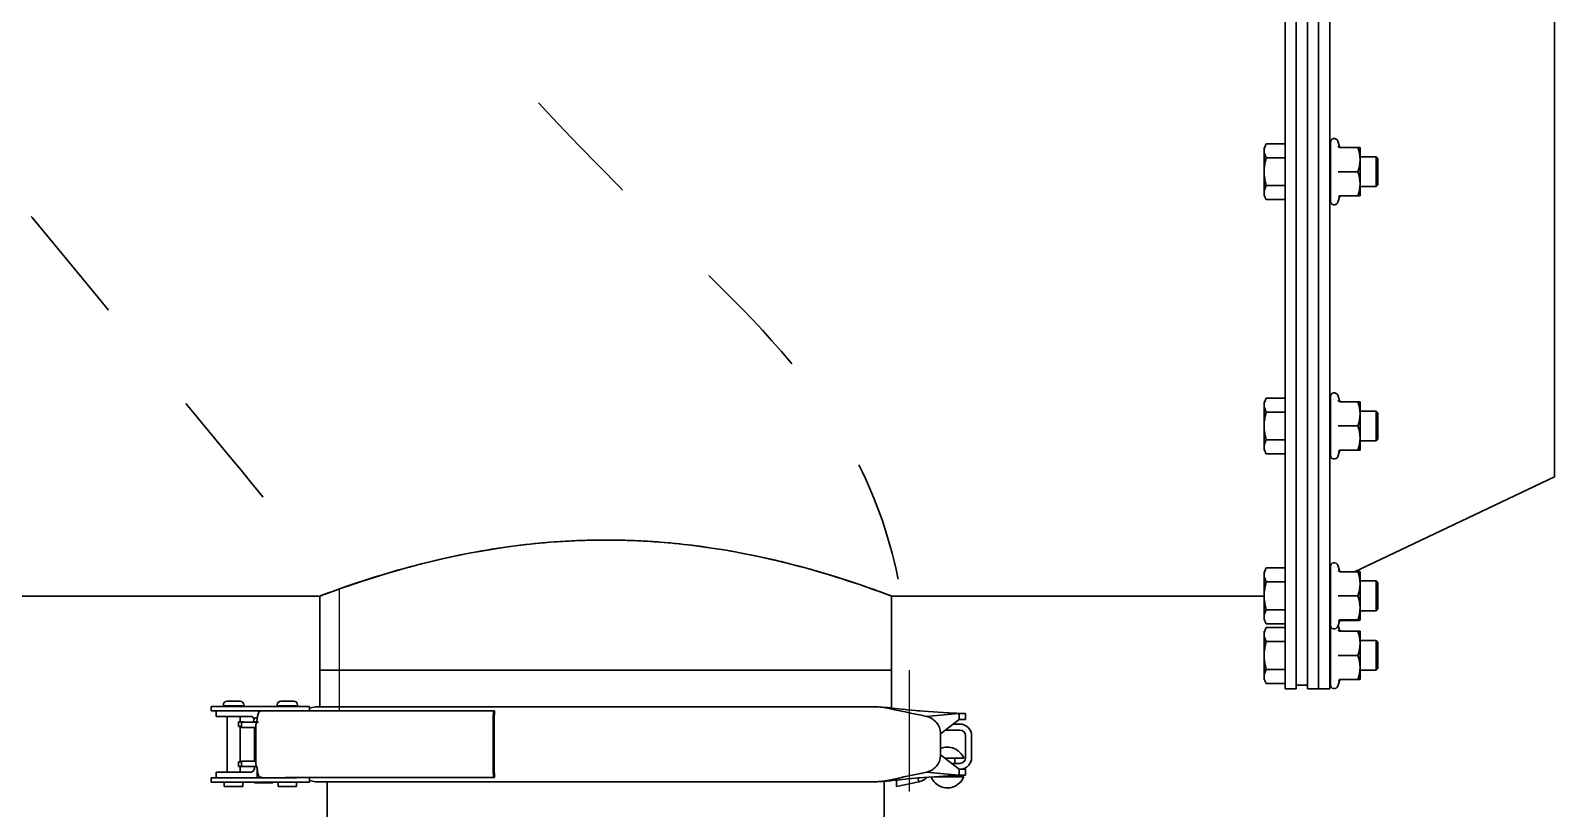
# Model space of a CAD drawing. Header units: millimetres. Extents: x 13935 to 21534, y -198 to 9202.
# Drawn here: x 18019.4 to 18430, y 2509 to 2718.5 of the extents above; entities that cross this region are included whole.
import ezdxf

# ---------------------------------------------------------------- set-up
doc = ezdxf.new("R2010")
doc.units = ezdxf.units.MM
doc.header["$LTSCALE"] = 326.7
doc.linetypes.add('DASHED', pattern=[0.2, 0.1, -0.1])
doc.linetypes.add('DOT', pattern=[0.2, 0.1, -0.1])
doc.layers.get('0').update_dxf_attribs({"linetype": 'CONTINUOUS'})

msp = doc.modelspace()

# ---------------------------------------------------------------- linework, layer by layer
at = {"color": 0, "linetype": 'Continuous', "lineweight": 30}
for p, q in [((18357.43526, 2906.97233), (18357.43526, 2541.18056)), ((18360.43526, 2906.44905), (18360.43526, 2541.18056)), ((18363.43526, 2905.92577), (18363.43526, 2541.18528)), ((18366.43526, 2541.18958), (18366.43526, 2905.40249)), ((18369.43526, 2541.18516), (18369.43526, 2904.80818)), ((18430.00267, 2894.26788), (18430.00267, 2598.28005)), ((18351.75526, 2686.93895), (18351.75526, 2673.93895)), ((18357.43526, 2687.94451), (18352.33582, 2687.94451)), ((18369.43526, 2688.19033), (18369.63526, 2688.19033)), ((18369.43526, 2687.33964), (18369.63526, 2687.33964)), ((18369.43526, 2685.81347), (18369.63526, 2685.81347)), ((18369.63526, 2688.32198), (18369.51625, 2688.33725)), ((18369.63526, 2672.53895), (18369.63526, 2688.33169)), ((18372.11551, 2687.26799), (18371.59964, 2688.68532)), ((18372.24232, 2686.93663), (18377.05471, 2686.93663)), ((18377.63526, 2686.93895), (18377.05471, 2686.93663)), ((18377.63526, 2673.93895), (18377.63526, 2686.93895)), ((18357.43526, 2684.19181), (18352.33582, 2684.19181)), ((18369.43526, 2683.7612), (18369.63526, 2683.7612)), ((18369.43526, 2681.38373), (18369.63526, 2681.38373)), ((18377.63526, 2684.43895), (18381.93526, 2684.43895)), ((18381.93526, 2676.43895), (18381.93526, 2684.43895)), ((18381.93526, 2684.43895), (18382.43526, 2683.93895)), ((18382.43526, 2676.93895), (18382.43526, 2683.93895)), ((18369.63526, 2679.01387), (18369.43526, 2679.01387)), ((18369.43526, 2678.91377), (18369.63526, 2678.91377)), ((18377.05471, 2680.43432), (18371.72138, 2680.43407)), ((18372.24255, 2680.43433), (18371.83961, 2680.43443)), ((18357.43526, 2676.68626), (18352.33582, 2676.68626)), ((18369.43526, 2676.59311), (18369.63526, 2676.59311)), ((18369.43526, 2674.64891), (18369.63526, 2674.64891)), ((18369.43526, 2673.27148), (18369.63526, 2673.27148)), ((18372.11551, 2673.60992), (18371.59964, 2672.19258)), ((18372.19932, 2673.75671), (18372.11552, 2673.60998)), ((18377.05471, 2673.93664), (18372.24232, 2673.93664)), ((18377.05471, 2673.93664), (18377.63526, 2673.93895)), ((18381.93526, 2676.43895), (18377.63526, 2676.43895)), ((18382.43526, 2676.93895), (18381.93526, 2676.43895)), ((18352.33582, 2672.9334), (18357.43526, 2672.9334)), ((18369.43526, 2672.59565), (18369.63526, 2672.59565)), ((18369.46285, 2672.53895), (18369.63526, 2672.53895)), ((18369.43526, 2619.73737), (18369.63526, 2619.73737)), ((18369.63526, 2619.86878), (18369.51625, 2619.88398)), ((18369.63526, 2604.08563), (18369.63526, 2619.87829)), ((18372.11551, 2618.81466), (18371.59964, 2620.232)), ((18351.75526, 2618.48563), (18351.75526, 2605.48563)), ((18357.43526, 2619.49118), (18352.33582, 2619.49118)), ((18357.43526, 2615.73849), (18352.33582, 2615.73849)), ((18369.43526, 2618.88724), (18369.63526, 2618.88724)), ((18369.43526, 2617.36153), (18369.63526, 2617.36153)), ((18372.11552, 2618.8146), (18372.30328, 2618.5728)), ((18372.24232, 2618.48421), (18377.05471, 2618.48421)), ((18377.63526, 2618.48563), (18377.05471, 2618.48421)), ((18377.63526, 2605.48563), (18377.63526, 2618.48563)), ((18377.63526, 2615.98563), (18381.93526, 2615.98563)), ((18381.93526, 2607.98563), (18381.93526, 2615.98563)), ((18381.93526, 2615.98563), (18382.43526, 2615.48563)), ((18369.43526, 2615.30959), (18369.63526, 2615.30959)), ((18369.43526, 2612.93228), (18369.63526, 2612.93228)), ((18377.05471, 2611.98279), (18371.72138, 2611.98264)), ((18372.24255, 2611.98281), (18371.83961, 2611.98296)), ((18382.43526, 2608.48563), (18382.43526, 2615.48563)), ((18357.43526, 2608.23293), (18352.33582, 2608.23293)), ((18369.63526, 2610.56143), (18369.43526, 2610.56143)), ((18369.43526, 2610.4623), (18369.63526, 2610.4623)), ((18369.43526, 2608.14144), (18369.63526, 2608.14144)), ((18381.93526, 2607.98563), (18377.63526, 2607.98563)), ((18382.43526, 2608.48563), (18381.93526, 2607.98563)), ((18352.33582, 2604.48007), (18357.43526, 2604.48007)), ((18369.43526, 2606.19687), (18369.63526, 2606.19687)), ((18369.43526, 2604.81895), (18369.63526, 2604.81895)), ((18369.43526, 2604.14255), (18369.63526, 2604.14255)), ((18369.46317, 2604.08563), (18369.63526, 2604.08563)), ((18372.11551, 2605.15659), (18371.59964, 2603.73925)), ((18372.30328, 2605.39846), (18372.11552, 2605.15665)), ((18377.05471, 2605.48421), (18372.24232, 2605.48421)), ((18377.05471, 2605.48421), (18377.63526, 2605.48563)), ((18376.06976, 2572.74644), (18430.00267, 2598.28005)), ((18174.24443, 2581.26875), (18174.37526, 2581.26898)), ((18174.37526, 2581.26898), (18174.24447, 2581.26413)), ((18174.6351, 2581.2688), (18174.50965, 2581.26893)), ((18174.63505, 2581.26377), (18174.50965, 2581.26893)), ((18188.84022, 2580.71495), (18188.46672, 2580.74308)), ((18189.07052, 2580.69724), (18188.84022, 2580.71495)), ((18372.11551, 2573.07561), (18371.59964, 2574.49295)), ((18351.75526, 2572.74658), (18351.75526, 2559.74658)), ((18357.43526, 2573.75213), (18352.33582, 2573.75213)), ((18369.43526, 2573.99884), (18369.63526, 2573.99884)), ((18369.43526, 2573.1495), (18369.63526, 2573.1495)), ((18369.43526, 2571.62446), (18369.63526, 2571.62446)), ((18369.63526, 2574.1299), (18369.51625, 2574.14502)), ((18369.63526, 2558.34658), (18369.63526, 2574.13912)), ((18372.11552, 2573.07555), (18372.28381, 2572.84774)), ((18372.24232, 2572.74644), (18377.63526, 2572.74658)), ((18377.05471, 2572.91453), (18376.4248, 2572.91453)), ((18377.63526, 2559.74658), (18377.63526, 2572.74658)), ((18097.95354, 2566.40248), (18097.37142, 2566.18372)), ((18097.37526, 2566.18755), (18097.69382, 2566.30522)), ((18097.37562, 2566.18644), (18098.06082, 2566.44246)), ((18098.28487, 2566.52357), (18097.37702, 2566.18583)), ((18097.69382, 2566.30522), (18099.13505, 2566.83766)), ((18098.86568, 2566.74194), (18097.95354, 2566.40248)), ((18099.13432, 2566.83912), (18098.28487, 2566.52357)), ((18099.75228, 2567.06843), (18099.70118, 2567.04969)), ((18249.61559, 2566.83772), (18251.37526, 2566.18754)), ((18250.02277, 2566.69064), (18249.73082, 2566.79878)), ((18249.91377, 2566.73081), (18251.07475, 2566.29845)), ((18251.15996, 2566.26629), (18250.02277, 2566.69064)), ((18251.37696, 2566.18452), (18250.02277, 2566.69064)), ((18251.07475, 2566.29845), (18251.3749, 2566.18643)), ((18357.43526, 2569.99944), (18352.33582, 2569.99944)), ((18369.43526, 2569.57299), (18369.63526, 2569.57299)), ((18369.43526, 2567.19591), (18369.63526, 2567.19591)), ((18377.63526, 2570.24658), (18381.93526, 2570.24658)), ((18381.93526, 2570.24658), (18382.43526, 2569.74658)), ((18381.93526, 2562.24658), (18381.93526, 2570.24658)), ((18382.43526, 2562.74658), (18382.43526, 2569.74658)), ((18097.37142, 2566.18516), (18005.48567, 2566.18516)), ((18097.37526, 2546.26516), (18097.37526, 2566.18755)), ((18251.37737, 2566.18438), (18251.15996, 2566.26629)), ((18251.37526, 2546.26516), (18251.37526, 2566.18754)), ((18351.75526, 2566.18516), (18251.37526, 2566.18516)), ((18357.43526, 2562.49388), (18352.33582, 2562.49388)), ((18369.63526, 2564.82364), (18369.43526, 2564.82364)), ((18369.43526, 2564.72591), (18369.63526, 2564.72591)), ((18369.43526, 2562.40475), (18369.63526, 2562.40475)), ((18372.24255, 2566.24632), (18371.72138, 2566.2463)), ((18377.05471, 2566.24631), (18372.24232, 2566.24631)), ((18381.93526, 2562.24658), (18377.63526, 2562.24658)), ((18382.43526, 2562.74658), (18381.93526, 2562.24658)), ((18352.33582, 2558.74102), (18357.43526, 2558.74102)), ((18369.43526, 2560.45966), (18369.63526, 2560.45966)), ((18369.43526, 2559.08104), (18369.63526, 2559.08104)), ((18369.43526, 2558.40382), (18369.63526, 2558.40382)), ((18369.46363, 2558.34658), (18369.63526, 2558.34658)), ((18369.63526, 2558.06867), (18369.51625, 2558.08369)), ((18369.63526, 2542.28516), (18369.63526, 2558.07757)), ((18372.11551, 2559.41754), (18371.59964, 2558.0002)), ((18372.11551, 2557.01419), (18371.67813, 2558.21587)), ((18372.22779, 2559.58281), (18372.11241, 2559.40982)), ((18372.28381, 2559.64541), (18372.11552, 2559.41761)), ((18372.26976, 2559.61388), (18372.22779, 2559.58281)), ((18377.63526, 2559.74658), (18372.24232, 2559.74644)), ((18372.24232, 2559.57862), (18377.05471, 2559.57862)), ((18372.2471, 2559.60444), (18372.26976, 2559.61388)), ((18351.75526, 2556.68516), (18351.75526, 2543.68516)), ((18357.43526, 2557.69071), (18352.33582, 2557.69071)), ((18369.43526, 2557.93797), (18369.63526, 2557.93797)), ((18369.43526, 2557.08948), (18369.63526, 2557.08948)), ((18369.43526, 2555.56515), (18369.63526, 2555.56515)), ((18372.11552, 2557.01412), (18372.29888, 2556.77536)), ((18372.24232, 2556.68639), (18377.05471, 2556.68639)), ((18377.63526, 2556.68516), (18377.05471, 2556.68639)), ((18377.63526, 2543.68516), (18377.63526, 2556.68516)), ((18377.63526, 2554.18516), (18381.93526, 2554.18516)), ((18381.93526, 2554.18516), (18382.43526, 2553.68516)), ((18381.93526, 2546.18516), (18381.93526, 2554.18516)), ((18357.43526, 2553.93802), (18352.33582, 2553.93802)), ((18369.43526, 2553.51418), (18369.63526, 2553.51418)), ((18369.43526, 2551.13735), (18369.63526, 2551.13735)), ((18377.05471, 2550.18762), (18371.72138, 2550.18775)), ((18382.43526, 2546.68516), (18382.43526, 2553.68516)), ((18097.37526, 2536.32779), (18097.37526, 2546.26516)), ((18097.37526, 2546.26516), (18251.37526, 2546.26516)), ((18251.37526, 2546.26516), (18251.37526, 2536.02518)), ((18357.43526, 2546.43247), (18352.33582, 2546.43247)), ((18369.63526, 2548.76356), (18369.43526, 2548.76356)), ((18369.43526, 2548.66731), (18369.63526, 2548.66731)), ((18369.43526, 2546.34584), (18369.63526, 2546.34584)), ((18381.93526, 2546.18516), (18377.63526, 2546.18516)), ((18382.43526, 2546.68516), (18381.93526, 2546.18516)), ((18352.33582, 2542.6796), (18357.43526, 2542.6796)), ((18363.43526, 2542.18516), (18360.43526, 2542.18516)), ((18369.43526, 2544.4002), (18369.63526, 2544.4002)), ((18369.43526, 2543.02083), (18369.63526, 2543.02083)), ((18369.43526, 2542.34275), (18369.63526, 2542.34275)), ((18369.46412, 2542.28516), (18369.63526, 2542.28516)), ((18372.11551, 2543.35612), (18371.59964, 2541.93879)), ((18372.29889, 2543.59496), (18372.11552, 2543.35619)), ((18377.05471, 2543.68639), (18372.24232, 2543.68639)), ((18377.05471, 2543.68639), (18377.63526, 2543.68516)), ((18072.35824, 2537.86516), (18075.85824, 2537.86516)), ((18086.84814, 2537.86516), (18090.34814, 2537.86516)), ((18360.43526, 2541.18056), (18357.43526, 2541.18056)), ((18363.43526, 2541.18516), (18366.43526, 2541.18516)), ((18366.43526, 2541.18958), (18366.43526, 2541.18528)), ((18369.43526, 2541.18516), (18366.43526, 2541.18516)), ((18068.10824, 2536.46516), (18068.10824, 2535.26516)), ((18094.59814, 2536.46516), (18068.10825, 2536.46516)), ((18068.10825, 2535.26516), (18089.2763, 2535.26516)), ((18069.43824, 2533.76516), (18069.43824, 2535.26516)), ((18069.43824, 2533.76516), (18078.71043, 2533.76516)), ((18071.35824, 2536.71516), (18071.35824, 2536.86516)), ((18071.40824, 2536.66516), (18076.80824, 2536.66516)), ((18072.35824, 2536.46516), (18072.35824, 2536.61516)), ((18072.35824, 2518.76516), (18072.35824, 2533.76516)), ((18075.85824, 2536.61516), (18075.85824, 2536.46516)), ((18075.85824, 2533.76516), (18075.85824, 2532.30374)), ((18076.85824, 2536.86516), (18076.85824, 2536.71516)), ((18080.47502, 2533.50374), (18080.5573, 2533.50374)), ((18085.84814, 2536.71516), (18085.84814, 2536.86516)), ((18085.89814, 2536.66516), (18091.29814, 2536.66516)), ((18086.84814, 2536.46516), (18086.84814, 2536.61516)), ((18088.13694, 2535.30374), (18144.39989, 2535.30374)), ((18090.34814, 2536.61516), (18090.34814, 2536.46516)), ((18091.34814, 2536.86516), (18091.34814, 2536.71516)), ((18094.59814, 2536.46516), (18094.59814, 2535.26516)), ((18096.07921, 2536.32779), (18094.69543, 2536.02317)), ((18096.07921, 2536.32779), (18247.53754, 2536.32779)), ((18144.07321, 2534.10374), (18144.07321, 2518.50374)), ((18144.28692, 2534.10374), (18144.28692, 2518.50374)), ((18144.28692, 2534.10374), (18144.39989, 2534.10374)), ((18144.39991, 2535.30374), (18144.39991, 2534.10374)), ((18251.45234, 2536.02518), (18255.102, 2535.63482)), ((18260.0305, 2535.20451), (18258.47954, 2535.308)), ((18260.0305, 2535.20451), (18259.04551, 2535.27494)), ((18269.30597, 2534.53543), (18260.82123, 2533.76598)), ((18269.26382, 2534.59272), (18265.32971, 2534.85055)), ((18268.02404, 2534.69559), (18265.6821, 2534.82728)), ((18268.85582, 2534.66705), (18268.02404, 2534.69559)), ((18269.62314, 2532.9642), (18269.62314, 2534.55282)), ((18269.69524, 2534.56421), (18270.99665, 2534.56452)), ((18270.99665, 2534.56452), (18271.30883, 2534.57619)), ((18271.30883, 2534.57565), (18271.30883, 2532.97565)), ((18075.42589, 2531.10374), (18075.42589, 2532.30374)), ((18075.4259, 2532.30374), (18076.74504, 2532.30374)), ((18075.4259, 2531.10374), (18076.22502, 2531.10374)), ((18075.85824, 2531.10374), (18075.85824, 2521.50374)), ((18076.22502, 2530.76516), (18076.22502, 2532.26516)), ((18076.22502, 2532.26516), (18080.86959, 2532.26516)), ((18076.22502, 2530.76516), (18080.09877, 2530.76516)), ((18079.47502, 2532.50374), (18079.47502, 2532.35374)), ((18079.47502, 2532.30374), (18080.32412, 2532.30374)), ((18079.72131, 2530.76516), (18079.72131, 2521.76516)), ((18079.97505, 2531.10374), (18080.09877, 2531.10374)), ((18080.09879, 2531.31406), (18080.09878, 2521.29352)), ((18269.62314, 2532.9642), (18264.57482, 2529.06516)), ((18265.93432, 2530.11516), (18269.75526, 2530.11516)), ((18269.75526, 2531.71516), (18268.00594, 2531.71516)), ((18270.99665, 2532.96452), (18269.62314, 2532.9642)), ((18271.30883, 2532.97619), (18270.99665, 2532.96452)), ((18264.57482, 2529.27342), (18264.57482, 2523.2569)), ((18271.35526, 2528.51516), (18271.35526, 2522.71516)), ((18272.95526, 2522.71516), (18272.95526, 2528.51516)), ((18075.42589, 2520.30374), (18075.42589, 2521.50374)), ((18075.4259, 2521.50374), (18076.22502, 2521.50374)), ((18076.22502, 2520.26516), (18076.22502, 2521.76516)), ((18076.22502, 2521.76516), (18080.09877, 2521.76516)), ((18079.97505, 2521.50374), (18080.09877, 2521.50374)), ((18269.62314, 2519.56612), (18264.57482, 2523.46516)), ((18270.83526, 2522.51516), (18265.80484, 2522.51516)), ((18269.75526, 2521.11516), (18267.61751, 2521.11516)), ((18268.43526, 2522.51516), (18268.43526, 2521.11516)), ((18068.10824, 2517.26516), (18068.10824, 2516.06516)), ((18091.04531, 2517.26516), (18068.10825, 2517.26516)), ((18069.43824, 2517.26516), (18069.43824, 2518.76516)), ((18069.43824, 2518.76516), (18078.71043, 2518.76516)), ((18075.4259, 2520.30374), (18076.22502, 2520.30374)), ((18075.85824, 2520.30374), (18075.85824, 2518.76516)), ((18076.22502, 2520.26516), (18080.32485, 2520.26516)), ((18079.72131, 2520.30374), (18079.72131, 2519.76516)), ((18079.97505, 2520.30374), (18080.32411, 2520.30374)), ((18080.22167, 2520.65191), (18080.32411, 2520.30374)), ((18080.47502, 2517.26516), (18080.47502, 2519.66693)), ((18088.13694, 2517.30374), (18144.39989, 2517.30374)), ((18094.59814, 2517.26516), (18094.59814, 2516.06516)), ((18144.28692, 2518.50374), (18144.39989, 2518.50374)), ((18144.39991, 2518.50374), (18144.39991, 2517.30374)), ((18260.02669, 2517.32554), (18258.47954, 2517.22232)), ((18258.48032, 2517.22248), (18258.69608, 2516.16776)), ((18260.03051, 2517.3258), (18259.04551, 2517.25537)), ((18260.02669, 2517.32554), (18262.85907, 2517.51516)), ((18260.82123, 2518.76433), (18260.05406, 2518.60226)), ((18260.82122, 2518.7644), (18269.30597, 2517.99488)), ((18262.85907, 2517.51516), (18265.2908, 2517.67719)), ((18262.85907, 2517.51516), (18270.83526, 2517.51516)), ((18265.2908, 2517.67719), (18269.26382, 2517.93759)), ((18265.6821, 2517.70303), (18268.02404, 2517.83472)), ((18268.02404, 2517.83472), (18268.85582, 2517.86327)), ((18268.43526, 2517.87939), (18268.43526, 2517.51516)), ((18269.62314, 2519.56612), (18270.12689, 2519.5514)), ((18269.62314, 2517.9775), (18269.62314, 2519.56612)), ((18270.99665, 2517.96579), (18269.69524, 2517.9661)), ((18270.32315, 2519.56595), (18270.99665, 2519.56579)), ((18270.99665, 2519.56579), (18271.30883, 2519.55412)), ((18271.30883, 2517.95412), (18270.99665, 2517.96579)), ((18271.30883, 2519.55466), (18271.30883, 2517.95466)), ((18068.10825, 2516.06516), (18094.59814, 2516.06516)), ((18071.60824, 2516.01516), (18071.60824, 2514.91516)), ((18071.71974, 2514.86516), (18071.60824, 2514.91516)), ((18076.02269, 2514.86516), (18071.71974, 2514.86516)), ((18076.60824, 2514.91516), (18076.02269, 2514.86516)), ((18076.60824, 2516.01516), (18076.60824, 2514.91516)), ((18084.67502, 2515.90374), (18079.77502, 2515.90374)), ((18086.09814, 2516.01516), (18086.09814, 2514.91516)), ((18086.20964, 2514.86516), (18086.09814, 2514.91516)), ((18090.51259, 2514.86516), (18086.20964, 2514.86516)), ((18091.09814, 2514.91516), (18090.51259, 2514.86516)), ((18091.09814, 2516.01516), (18091.09814, 2514.91516)), ((18094.69543, 2516.50714), (18096.07921, 2516.20253)), ((18247.53754, 2516.20253), (18096.07921, 2516.20253)), ((18099.37526, 2516.20253), (18099.37526, 2503.44981)), ((18249.37511, 2516.34794), (18249.37511, 2503.44981)), ((18251.45234, 2516.50513), (18255.102, 2516.8955)), ((18252.67808, 2514.92806), (18252.67848, 2516.56174)), ((18252.67808, 2514.92806), (18258.69592, 2516.16773)), ((18252.67848, 2516.56174), (18253.43113, 2516.71678))]:
    msp.add_line(p, q, dxfattribs=at)
at = {"linetype": 'DOT'}
for p, q in [((18102.55418, 2568.07711), (18102.55418, 2017.44981)), ((18256.13307, 2546.26516), (18256.13307, 2012.74454))]:
    msp.add_line(p, q, dxfattribs=at)
at = {"color": 0, "linetype": 'Continuous', "lineweight": 30}
for points in [[(18372.11552, 2687.26793), (18372.19932, 2687.12119), (18372.38114, 2686.98257)], [(18080.60821, 2534.1276), (18080.59785, 2533.86138), (18080.50454, 2533.03842), (18080.35583, 2532.42545), (18080.31334, 2532.30374)], [(18081.58069, 2535.26516), (18081.19515, 2535.13431), (18080.8024, 2534.75664), (18080.61448, 2534.22559), (18080.60834, 2534.13004)], [(18259.04551, 2535.27494), (18255.61963, 2535.58053), (18255.102, 2535.63483)], [(18265.32971, 2534.85055), (18261.31552, 2535.11797), (18260.02657, 2535.20478)], [(18269.62314, 2534.55282), (18269.6471, 2534.55914), (18269.67114, 2534.56294), (18269.69524, 2534.56421)], [(18080.31334, 2520.30374), (18080.44188, 2519.87283), (18080.57536, 2519.04364), (18080.6082, 2518.47989)], [(18080.60828, 2518.47722), (18080.6152, 2518.37438), (18080.8434, 2517.79153), (18081.32878, 2517.40446), (18081.80982, 2517.30375)], [(18259.04551, 2517.25537), (18255.61963, 2516.94979), (18255.102, 2516.89548)], [(18269.69524, 2517.9661), (18269.67114, 2517.96737), (18269.6471, 2517.97117), (18269.62314, 2517.9775)]]:
    msp.add_lwpolyline(points, dxfattribs=at)
for centre, radius, start, end in [((18370.64799, 2688.33895), 1.01272, 20, 180), ((18370.43526, 2677.80102), 1, 198.4146016, 216.8698976), ((18370.43526, 2679.54327), 1, 207.0321052, 216.8698976), ((18370.64799, 2672.53895), 1.01272, 180, 340), ((18370.64799, 2619.88563), 1.01272, 20, 180), ((18370.43526, 2609.34907), 1, 198.4146016, 216.8698976), ((18370.43526, 2611.09119), 1, 207.1079541, 216.8698976), ((18370.64799, 2604.08563), 1.01272, 180, 340), ((18174.44405, 2390.4811), 190.78833, 92.3668495, 94.1829111), ((18174.35427, 2390.70113), 190.56192, 92.292611, 94.1608029), ((18174.4564, 2390.32043), 190.94938, 91.7140974, 92.3685615), ((18174.5903, 2385.43802), 195.83025, 91.7460789, 92.3000124), ((18174.6516, 2383.33855), 197.93062, 90.1178629, 91.7452974), ((18174.38993, 2392.92765), 188.34134, 90.0442586, 91.7176112), ((18174.07796, 2382.78534), 198.48406, 88.2483003, 89.8753828), ((18174.36118, 2393.53561), 187.73338, 88.406226, 89.9163997), ((18174.27239, 2389.9879), 191.28219, 87.3836819, 88.4091966), ((18174.14345, 2385.02835), 196.24009, 87.6944713, 88.2473942), ((18174.41509, 2391.00558), 190.25678, 85.581915, 87.7037967), ((18174.25428, 2389.47379), 191.79659, 85.750394, 87.3852867), ((18370.64799, 2574.14658), 1.01272, 20, 180), ((18363.71188, 2568.33804), 14.10586, 18.2747863, 18.9315963), ((18375.65675, 2564.2601), 8.7666, 80.5938888, 80.8242476), ((18197.24746, 2300.65384), 283.69284, 110.1299543, 110.2978971), ((18205.79745, 2277.72954), 308.15998, 110.1384347, 110.303982), ((18205.40141, 2278.41788), 307.37669, 110.0127872, 110.130578), ((18150.87166, 2298.93522), 285.52376, 69.7034779, 69.873104), ((18370.43526, 2563.612), 1, 198.4146016, 216.8698976), ((18370.43526, 2565.35393), 1, 207.2162645, 216.8698976), ((18370.64799, 2558.34658), 1.01272, 180, 340), ((18370.64799, 2558.08516), 1.01272, 172.2060813, 180), ((18375.65395, 2568.2504), 8.78418, 279.1757594, 279.4052347), ((18370.43526, 2549.29441), 1, 198.4146016, 216.8698976), ((18370.43526, 2547.55268), 1, 198.4146016, 216.8698976), ((18370.64799, 2542.28516), 1.01272, 180, 340), ((18072.35824, 2536.86516), 1, 90, 180), ((18075.85824, 2536.86516), 1, 0, 90), ((18086.84814, 2536.86516), 1, 90, 180), ((18090.34814, 2536.86516), 1, 0, 90), ((18080.47502, 2532.50374), 1, 90, 180), ((17314.56922, -1941.40285), 4574.11509, 78.06094919, 78.20815712), ((18269.71608, 2529.91133), 4.64242, 91.147061, 92.4589013), ((18269.75526, 2528.51516), 3.2, 0, 90), ((18269.75526, 2528.51516), 1.6, 0, 90), ((18266.43526, 2520.78849), 4.72667, 21.426246, 113.4526362), ((18269.75526, 2522.71516), 1.6, 270, 0), ((18269.75526, 2522.71516), 3.2, 277.8574757, 0), ((17330.69383, 6917.00491), 4495.51513, 281.79103324, 281.93082142), ((18257.77904, 2520.67542), 4.6, 281.4973386, 314.335652), ((18266.43526, 2519.24182), 4.72667, 201.426246, 338.573754)]:
    msp.add_arc(centre, radius, start, end, dxfattribs=at)
at = {"color": 0, "linetype": 'DASHED', "lineweight": 30}
for points, knots in [([(18097.08353, 3184.37877), (18025.94192, 3181.17473), (17917.04427, 3105.91157), (17869.39549, 2840.99418), (18009.93759, 2681.22565), (18086.86698, 2586.88909), (18102.55418, 2568.07711)], [0, 0, 0, 0, 0.2188761309, 0.5211809895, 0.9006742963, 0.9967768289, 0.9967768289, 0.9967768289, 0.9967768289]), ([(18096.6901, 3030.85484), (18082.41909, 3021.20427), (18023.48401, 2983.86798), (18047.12658, 2814.00099), (18165.1195, 2685.58757), (18253.67489, 2603.59047), (18256.13307, 2546.26516)], [0, 0, 0, 0, 0.105293538, 0.314407992, 0.773426785, 1, 1, 1, 1])]:
    msp.add_open_spline(points, degree=3, knots=knots, dxfattribs=at)
at = {"color": 0, "linetype": 'Continuous', "lineweight": 30}
for points in [[(18351.75526, 2686.06816), (18351.75526, 2686.72284), (18352.00845, 2687.37748), (18352.33579, 2687.94445)], [(18352.33582, 2684.19181), (18352.00846, 2684.7588), (18351.75526, 2685.41346), (18351.75526, 2686.06816)], [(18369.63526, 2686.51225), (18369.554, 2686.60886), (18369.45826, 2686.72083), (18369.45826, 2686.84707)], [(18377.05471, 2686.93663), (18377.40272, 2685.89223), (18377.63526, 2684.78634), (18377.63526, 2683.68548)], [(18351.75526, 2680.43904), (18351.75526, 2681.70484), (18351.98475, 2682.97567), (18352.33582, 2684.19181)], [(18369.63526, 2684.65377), (18369.51731, 2684.83923), (18369.39342, 2685.12343), (18369.52013, 2685.30302)], [(18369.44504, 2682.90667), (18369.46437, 2682.73575), (18369.54858, 2682.55238), (18369.68775, 2682.4513)], [(18377.63526, 2683.68548), (18377.63526, 2682.58462), (18377.40272, 2681.47873), (18377.05471, 2680.43432)], [(18352.33582, 2676.68626), (18351.98475, 2677.90241), (18351.75526, 2679.17323), (18351.75526, 2680.43904)], [(18377.05471, 2680.43432), (18377.4027, 2679.39071), (18377.63526, 2678.28558), (18377.63526, 2677.18548)], [(18377.63526, 2677.18548), (18377.63526, 2676.08538), (18377.4027, 2674.98025), (18377.05471, 2673.93664)], [(18351.75526, 2674.80983), (18351.75526, 2675.46456), (18352.00846, 2676.11925), (18352.33582, 2676.68626)], [(18351.81982, 2674.20616), (18351.778, 2674.40416), (18351.75526, 2674.60746), (18351.75526, 2674.80983)], [(18352.33582, 2672.9334), (18352.10693, 2673.32986), (18351.9144, 2673.75824), (18351.81982, 2674.20616)], [(18351.75526, 2617.61483), (18351.75526, 2618.26952), (18352.00845, 2618.92415), (18352.33579, 2619.49112)], [(18352.33582, 2615.73849), (18352.00846, 2616.30547), (18351.75526, 2616.96013), (18351.75526, 2617.61483)], [(18351.75526, 2611.98571), (18351.75526, 2613.25152), (18351.98475, 2614.52234), (18352.33582, 2615.73849)], [(18369.63526, 2616.20205), (18369.51732, 2616.38747), (18369.39342, 2616.67163), (18369.52013, 2616.85118)], [(18369.63526, 2618.06013), (18369.55401, 2618.15671), (18369.45826, 2618.26864), (18369.45826, 2618.39486)], [(18377.05471, 2618.48421), (18377.40272, 2617.43996), (18377.63526, 2616.33421), (18377.63526, 2615.2335)], [(18352.33582, 2608.23293), (18351.98475, 2609.44908), (18351.75526, 2610.71991), (18351.75526, 2611.98571)], [(18369.44504, 2614.45514), (18369.46437, 2614.28423), (18369.54859, 2614.10087), (18369.68775, 2613.9998)], [(18377.63526, 2615.2335), (18377.63526, 2614.13279), (18377.40272, 2613.02704), (18377.05471, 2611.98279)], [(18377.05471, 2611.98279), (18377.4027, 2610.93903), (18377.63526, 2609.83375), (18377.63526, 2608.7335)], [(18351.75526, 2606.3565), (18351.75526, 2607.01123), (18352.00846, 2607.66592), (18352.33582, 2608.23293)], [(18377.63526, 2608.7335), (18377.63526, 2607.63325), (18377.4027, 2606.52798), (18377.05471, 2605.48421)], [(18351.81982, 2605.75283), (18351.778, 2605.95084), (18351.75526, 2606.15413), (18351.75526, 2606.3565)], [(18352.33582, 2604.48007), (18352.10693, 2604.87654), (18351.9144, 2605.30492), (18351.81982, 2605.75283)], [(18351.75526, 2571.87578), (18351.75526, 2572.53046), (18352.00845, 2573.1851), (18352.33579, 2573.75207)], [(18352.33582, 2569.99944), (18352.00846, 2570.56642), (18351.75526, 2571.22108), (18351.75526, 2571.87578)], [(18369.63526, 2570.46528), (18369.51733, 2570.65065), (18369.39342, 2570.93477), (18369.52013, 2571.11424)], [(18369.63526, 2572.32281), (18369.55401, 2572.41934), (18369.45826, 2572.53121), (18369.45826, 2572.65739)], [(18377.05471, 2572.74644), (18377.40271, 2571.70241), (18377.63526, 2570.59688), (18377.63526, 2569.49638)], [(18248.59505, 2567.2149), (18248.77027, 2567.15104), (18248.94543, 2567.08703), (18249.12052, 2567.02285)], [(18249.73082, 2566.79878), (18249.56082, 2566.86165), (18249.39077, 2566.92437), (18249.22065, 2566.98692)], [(18351.75526, 2566.24666), (18351.75526, 2567.51247), (18351.98475, 2568.78329), (18352.33582, 2569.99944)], [(18369.44504, 2568.71866), (18369.46437, 2568.54776), (18369.5486, 2568.36442), (18369.68775, 2568.26336)], [(18377.63526, 2569.49638), (18377.63526, 2568.39587), (18377.40271, 2567.29034), (18377.05471, 2566.24631)], [(18352.33582, 2562.49388), (18351.98475, 2563.71003), (18351.75526, 2564.98085), (18351.75526, 2566.24666)], [(18351.75526, 2560.61745), (18351.75526, 2561.27218), (18352.00846, 2561.92687), (18352.33582, 2562.49388)], [(18377.05471, 2566.24631), (18377.40271, 2565.20232), (18377.63526, 2564.09684), (18377.63526, 2562.99638)], [(18377.63526, 2562.99638), (18377.63526, 2561.89592), (18377.40271, 2560.79043), (18377.05471, 2559.74644)], [(18351.81982, 2560.01378), (18351.778, 2560.21179), (18351.75526, 2560.41508), (18351.75526, 2560.61745)], [(18352.33582, 2558.74102), (18352.10693, 2559.13749), (18351.9144, 2559.56587), (18351.81982, 2560.01378)], [(18351.75526, 2555.81436), (18351.75526, 2556.46905), (18352.00845, 2557.12368), (18352.33579, 2557.69065)], [(18352.33582, 2553.93802), (18352.00846, 2554.505), (18351.75526, 2555.15966), (18351.75526, 2555.81436)], [(18369.63526, 2554.40629), (18369.51734, 2554.59159), (18369.39343, 2554.87567), (18369.52013, 2555.05508)], [(18369.63526, 2556.26323), (18369.55402, 2556.3597), (18369.45826, 2556.47152), (18369.45826, 2556.59764)], [(18377.05471, 2556.68639), (18377.40271, 2555.64259), (18377.63526, 2554.53728), (18377.63526, 2553.437)], [(18351.75526, 2550.18524), (18351.75526, 2551.45105), (18351.98475, 2552.72187), (18352.33582, 2553.93802)], [(18352.33582, 2546.43247), (18351.98475, 2547.64861), (18351.75526, 2548.91944), (18351.75526, 2550.18524)], [(18369.44504, 2552.65997), (18369.46437, 2552.48909), (18369.5486, 2552.30576), (18369.68775, 2552.20471)], [(18377.63526, 2553.437), (18377.63526, 2552.33672), (18377.40271, 2551.23142), (18377.05471, 2550.18762)], [(18377.05471, 2550.18762), (18377.40271, 2549.1434), (18377.63526, 2548.03769), (18377.63526, 2546.937)], [(18351.75526, 2544.55603), (18351.75526, 2545.21076), (18352.00846, 2545.86545), (18352.33582, 2546.43247)], [(18377.63526, 2546.937), (18377.63526, 2545.83632), (18377.40271, 2544.73061), (18377.05471, 2543.68639)], [(18351.81982, 2543.95236), (18351.778, 2544.15037), (18351.75526, 2544.35366), (18351.75526, 2544.55603)], [(18352.33582, 2542.6796), (18352.10693, 2543.07607), (18351.9144, 2543.50445), (18351.81982, 2543.95236)], [(18079.22559, 2533.6255), (18079.07194, 2533.71521), (18078.88835, 2533.76516), (18078.71043, 2533.76516)], [(18079.59146, 2533.25539), (18079.5061, 2533.40641), (18079.3754, 2533.53804), (18079.22559, 2533.6255)], [(18080.32412, 2532.30374), (18080.22903, 2531.97904), (18080.09878, 2531.6524), (18080.09879, 2531.31406)], [(18080.09878, 2521.29352), (18080.09877, 2521.07576), (18080.16009, 2520.86078), (18080.22167, 2520.65191)], [(18079.59199, 2519.27585), (18079.42518, 2518.98004), (18079.05003, 2518.76516), (18078.71043, 2518.76516)], [(18079.72131, 2519.76516), (18079.72131, 2519.59646), (18079.67485, 2519.4228), (18079.59199, 2519.27585)]]:
    msp.add_open_spline(points, degree=3, dxfattribs=at)
for points, knots in [([(18369.63526, 2687.77623), (18369.61364, 2687.79113), (18369.57268, 2687.82059), (18369.53376, 2687.85283), (18369.51625, 2687.86951)], [0, 0, 0, 0, 0.52071158, 1, 1, 1, 1]), ([(18371.72138, 2687.2884), (18371.7598, 2687.197), (18371.83928, 2686.99659), (18372.09208, 2686.97089), (18372.17596, 2687.02064)], [0, 0, 0, 0, 0.50412488, 1, 1, 1, 1]), ([(18369.52571, 2680.17971), (18369.54448, 2680.1449), (18369.59139, 2680.07664), (18369.6532, 2680.02137), (18369.68775, 2679.99661)], [0, 0, 0, 0, 0.481980327, 1, 1, 1, 1]), ([(18369.52571, 2677.75248), (18369.54452, 2677.72002), (18369.59177, 2677.65664), (18369.65342, 2677.60707), (18369.68775, 2677.58523)], [0, 0, 0, 0, 0.479687996, 1, 1, 1, 1]), ([(18369.52571, 2675.58822), (18369.54481, 2675.56092), (18369.59341, 2675.50805), (18369.65407, 2675.46982), (18369.68775, 2675.45318)], [0, 0, 0, 0, 0.470023543, 1, 1, 1, 1]), ([(18369.52571, 2673.89878), (18369.54562, 2673.87905), (18369.59672, 2673.84209), (18369.65507, 2673.8191), (18369.68775, 2673.80918)], [0, 0, 0, 0, 0.45075956, 1, 1, 1, 1]), ([(18372.24255, 2673.93665), (18372.13974, 2673.93667), (18371.93116, 2673.93864), (18371.82603, 2673.70656), (18371.85923, 2673.62902)], [0, 0, 0, 0, 0.549332017, 1, 1, 1, 1]), ([(18369.52571, 2672.84954), (18369.53997, 2672.84302), (18369.57321, 2672.83152), (18369.60758, 2672.82447), (18369.62667, 2672.82141)], [0, 0, 0, 0, 0.447744466, 1, 1, 1, 1]), ([(18369.62667, 2672.82141), (18369.63635, 2672.81985), (18369.65668, 2672.81705), (18369.67709, 2672.81503), (18369.68775, 2672.81415)], [0, 0, 0, 0, 0.478126371, 1, 1, 1, 1]), ([(18369.63526, 2619.3236), (18369.61364, 2619.3385), (18369.57268, 2619.36794), (18369.53376, 2619.40016), (18369.51625, 2619.41682)], [0, 0, 0, 0, 0.520724585, 1, 1, 1, 1]), ([(18371.72138, 2618.83603), (18371.7598, 2618.74462), (18371.83926, 2618.54418), (18372.09209, 2618.51847), (18372.17596, 2618.56823)], [0, 0, 0, 0, 0.504149003, 1, 1, 1, 1]), ([(18369.52571, 2611.72828), (18369.54448, 2611.69347), (18369.59139, 2611.6252), (18369.6532, 2611.56993), (18369.68775, 2611.54517)], [0, 0, 0, 0, 0.481979761, 1, 1, 1, 1]), ([(18369.52571, 2609.30094), (18369.54451, 2609.26847), (18369.59177, 2609.20508), (18369.65342, 2609.15551), (18369.68775, 2609.13366)], [0, 0, 0, 0, 0.479692259, 1, 1, 1, 1]), ([(18369.52571, 2607.13639), (18369.54481, 2607.10909), (18369.59341, 2607.0562), (18369.65407, 2607.01797), (18369.68775, 2607.00132)], [0, 0, 0, 0, 0.470034374, 1, 1, 1, 1]), ([(18369.52571, 2605.44652), (18369.54561, 2605.42677), (18369.59672, 2605.3898), (18369.65507, 2605.3668), (18369.68775, 2605.35688)], [0, 0, 0, 0, 0.450777866, 1, 1, 1, 1]), ([(18369.52571, 2604.39674), (18369.54002, 2604.39019), (18369.57341, 2604.37864), (18369.60794, 2604.37157), (18369.62712, 2604.3685)], [0, 0, 0, 0, 0.447579789, 1, 1, 1, 1]), ([(18369.62712, 2604.3685), (18369.63673, 2604.36696), (18369.65691, 2604.36419), (18369.67717, 2604.36218), (18369.68775, 2604.3613)], [0, 0, 0, 0, 0.478307702, 1, 1, 1, 1]), ([(18372.24255, 2605.48422), (18372.13974, 2605.48424), (18371.93118, 2605.48623), (18371.82603, 2605.25416), (18371.85923, 2605.17663)], [0, 0, 0, 0, 0.549360885, 1, 1, 1, 1]), ([(18160.5278, 2580.76123), (18153.53952, 2580.24994), (18132.85748, 2577.58482), (18112.71559, 2571.82035), (18099.75228, 2567.06843)], [0, 0, 0, 0, 0.336650132, 1, 1, 1, 1]), ([(18100.20793, 2567.23402), (18103.06492, 2568.27464), (18122.54642, 2575.02667), (18142.98653, 2579.48225), (18160.52788, 2580.76079)], [0, 0, 0, 0, 0.147398255, 1, 1, 1, 1]), ([(18200.297, 2579.49618), (18199.37961, 2579.62102), (18195.64671, 2580.10259), (18191.89999, 2580.4779), (18189.07052, 2580.69724)], [0, 0, 0, 0, 0.245985773, 1, 1, 1, 1]), ([(18189.07128, 2580.69701), (18195.8504, 2580.17205), (18216.09881, 2577.49887), (18235.82795, 2571.86795), (18248.59505, 2567.2149)], [0, 0, 0, 0, 0.333500957, 1, 1, 1, 1]), ([(18249.22065, 2566.98692), (18246.9762, 2567.81225), (18231.09986, 2573.42379), (18214.61722, 2577.54748), (18200.297, 2579.49618)], [0, 0, 0, 0, 0.141976058, 1, 1, 1, 1]), ([(18369.63526, 2573.58555), (18369.61364, 2573.60043), (18369.57269, 2573.62985), (18369.53376, 2573.66204), (18369.51625, 2573.67869)], [0, 0, 0, 0, 0.520743163, 1, 1, 1, 1]), ([(18371.72138, 2573.09833), (18371.7598, 2573.0069), (18371.83923, 2572.80644), (18372.09209, 2572.78071), (18372.17596, 2572.83048)], [0, 0, 0, 0, 0.504183433, 1, 1, 1, 1]), ([(18377.63422, 2572.74658), (18377.61739, 2572.80347), (18377.37745, 2572.8431), (18377.21938, 2572.88732), (18377.08949, 2572.90884)], [0, 0, 0, 0, 0.31064705, 1, 1, 1, 1]), ([(18369.52571, 2565.99193), (18369.54448, 2565.95712), (18369.59139, 2565.88885), (18369.6532, 2565.83357), (18369.68775, 2565.80882)], [0, 0, 0, 0, 0.481978948, 1, 1, 1, 1]), ([(18369.52571, 2563.56443), (18369.54451, 2563.53196), (18369.59176, 2563.46856), (18369.65342, 2563.41898), (18369.68775, 2563.39713)], [0, 0, 0, 0, 0.479698338, 1, 1, 1, 1]), ([(18369.52571, 2561.39947), (18369.54481, 2561.37216), (18369.5934, 2561.31927), (18369.65407, 2561.28101), (18369.68775, 2561.26436)], [0, 0, 0, 0, 0.470049831, 1, 1, 1, 1]), ([(18369.52571, 2559.70899), (18369.54561, 2559.68923), (18369.59672, 2559.65224), (18369.65507, 2559.62922), (18369.68775, 2559.61929)], [0, 0, 0, 0, 0.450803999, 1, 1, 1, 1]), ([(18369.52571, 2558.65844), (18369.5401, 2558.65185), (18369.5737, 2558.64023), (18369.60844, 2558.63314), (18369.62775, 2558.63006)], [0, 0, 0, 0, 0.447345232, 1, 1, 1, 1]), ([(18369.62775, 2558.63006), (18369.63727, 2558.62854), (18369.65724, 2558.62581), (18369.67729, 2558.62382), (18369.68775, 2558.62294)], [0, 0, 0, 0, 0.47856605, 1, 1, 1, 1]), ([(18372.24255, 2559.74646), (18372.13974, 2559.74647), (18371.93121, 2559.74848), (18371.82603, 2559.51644), (18371.85923, 2559.43893)], [0, 0, 0, 0, 0.549402137, 1, 1, 1, 1]), ([(18377.63421, 2559.74657), (18377.61739, 2559.68968), (18377.37744, 2559.65002), (18377.21934, 2559.60583), (18377.08943, 2559.5843)], [0, 0, 0, 0, 0.310568383, 1, 1, 1, 1]), ([(18369.63526, 2557.5252), (18369.61364, 2557.54006), (18369.57269, 2557.56945), (18369.53376, 2557.60162), (18369.51625, 2557.61825)], [0, 0, 0, 0, 0.520762906, 1, 1, 1, 1]), ([(18371.72138, 2557.03835), (18371.7598, 2556.94691), (18371.83921, 2556.74642), (18372.0921, 2556.72067), (18372.17596, 2556.77044)], [0, 0, 0, 0, 0.504219977, 1, 1, 1, 1]), ([(18369.52571, 2549.93338), (18369.54448, 2549.89857), (18369.59139, 2549.8303), (18369.6532, 2549.77502), (18369.68775, 2549.75026)], [0, 0, 0, 0, 0.481978076, 1, 1, 1, 1]), ([(18369.52571, 2547.50571), (18369.54451, 2547.47324), (18369.59176, 2547.40983), (18369.65342, 2547.36024), (18369.68775, 2547.33838)], [0, 0, 0, 0, 0.479704786, 1, 1, 1, 1]), ([(18369.52571, 2545.34032), (18369.54481, 2545.31301), (18369.5934, 2545.26009), (18369.65407, 2545.22182), (18369.68775, 2545.20517)], [0, 0, 0, 0, 0.470066236, 1, 1, 1, 1]), ([(18369.52571, 2543.64918), (18369.54561, 2543.62942), (18369.59671, 2543.5924), (18369.65507, 2543.56936), (18369.68775, 2543.55943)], [0, 0, 0, 0, 0.450831747, 1, 1, 1, 1]), ([(18369.52571, 2542.59783), (18369.54018, 2542.59118), (18369.57401, 2542.57948), (18369.60898, 2542.57237), (18369.62843, 2542.56928)], [0, 0, 0, 0, 0.447096871, 1, 1, 1, 1]), ([(18369.62843, 2542.56928), (18369.63785, 2542.56779), (18369.65759, 2542.56509), (18369.67741, 2542.56312), (18369.68775, 2542.56226)], [0, 0, 0, 0, 0.478839691, 1, 1, 1, 1]), ([(18372.24255, 2543.6864), (18372.13974, 2543.68642), (18371.93123, 2543.68845), (18371.82603, 2543.45643), (18371.85923, 2543.37894)], [0, 0, 0, 0, 0.549445987, 1, 1, 1, 1]), ([(18080.98293, 2534.93022), (18080.94821, 2534.96873), (18080.87279, 2535.04035), (18080.78728, 2535.09955), (18080.74263, 2535.12559)], [0, 0, 0, 0, 0.500836692, 1, 1, 1, 1]), ([(18144.28692, 2535.30374), (18144.16429, 2535.30374), (18144.14635, 2534.68519), (18144.07321, 2534.39121), (18144.07321, 2534.10374)], [0, 0, 0, 0, 0.299025572, 1, 1, 1, 1]), ([(18247.53754, 2536.32779), (18247.654, 2536.32779), (18248.25038, 2536.30886), (18248.84406, 2536.24258), (18249.32024, 2536.18238)], [0, 0, 0, 0, 0.195270178, 1, 1, 1, 1]), ([(18249.32024, 2536.18238), (18249.48203, 2536.18018), (18250.19454, 2536.15404), (18250.90447, 2536.08378), (18251.45234, 2536.02518)], [0, 0, 0, 0, 0.227000144, 1, 1, 1, 1]), ([(18260.82123, 2533.76598), (18261.83415, 2533.55191), (18263.72673, 2532.38301), (18264.57482, 2530.29942), (18264.57482, 2529.27342)], [0, 0, 0, 0, 0.502250918, 1, 1, 1, 1]), ([(18269.30597, 2534.53543), (18269.34107, 2534.53862), (18269.41133, 2534.54412), (18269.48171, 2534.54796), (18269.51691, 2534.54947)], [0, 0, 0, 0, 0.500098984, 1, 1, 1, 1]), ([(18271.30867, 2534.57567), (18271.31121, 2534.60489), (18271.11764, 2534.55617), (18271.04804, 2534.59283), (18270.96139, 2534.59477)], [0, 0, 0, 0, 0.25284279, 1, 1, 1, 1]), ([(18079.67811, 2533.05235), (18079.66741, 2533.08768), (18079.64221, 2533.1571), (18079.60956, 2533.22336), (18079.59146, 2533.25539)], [0, 0, 0, 0, 0.500881395, 1, 1, 1, 1]), ([(18264.57482, 2523.2569), (18264.57482, 2522.23089), (18263.72673, 2520.14731), (18261.83415, 2518.9784), (18260.82123, 2518.76433)], [0, 0, 0, 0, 0.497749082, 1, 1, 1, 1]), ([(18080.22703, 2517.26516), (18080.27003, 2517.26516), (18080.35642, 2517.27082), (18080.44141, 2517.28731), (18080.48333, 2517.29819)], [0, 0, 0, 0, 0.498126896, 1, 1, 1, 1]), ([(18144.28692, 2517.30374), (18144.16428, 2517.30374), (18144.14636, 2517.9223), (18144.07321, 2518.21628), (18144.07321, 2518.50374)], [0, 0, 0, 0, 0.29904168, 1, 1, 1, 1]), ([(18269.62314, 2517.9775), (18269.57024, 2517.97856), (18269.46439, 2517.98247), (18269.35874, 2517.9901), (18269.30597, 2517.99488)], [0, 0, 0, 0, 0.499651501, 1, 1, 1, 1]), ([(18270.96139, 2517.93554), (18271.04103, 2517.93732), (18271.15459, 2517.94433), (18271.27052, 2517.94389), (18271.30427, 2517.9524)], [0, 0, 0, 0, 0.695923236, 1, 1, 1, 1]), ([(18271.30427, 2517.9524), (18271.30541, 2517.95269), (18271.30683, 2517.95302), (18271.30871, 2517.95413), (18271.30867, 2517.95464)], [0, 0, 0, 0, 0.698131377, 1, 1, 1, 1]), ([(18249.32024, 2516.34794), (18249.14083, 2516.32526), (18248.54873, 2516.25621), (18247.95308, 2516.20253), (18247.53754, 2516.20253)], [0, 0, 0, 0, 0.303218772, 1, 1, 1, 1]), ([(18251.45234, 2516.50513), (18251.2595, 2516.48451), (18250.55062, 2516.412), (18249.83898, 2516.35499), (18249.32024, 2516.34794)], [0, 0, 0, 0, 0.272110167, 1, 1, 1, 1])]:
    msp.add_open_spline(points, degree=3, knots=knots, dxfattribs=at)

doc.saveas('drawing.dxf')
